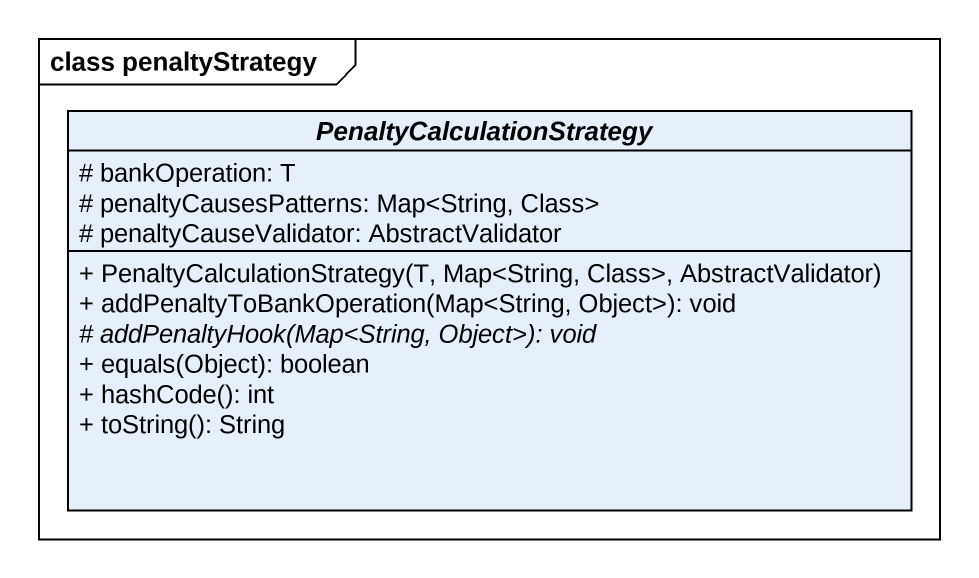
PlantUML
@startuml
mainframe class penaltyStrategy
hide circle
hide empty members
skinparam classAttributeIconSize 0
abstract class PenaltyCalculationStrategy {
  # bankOperation: T
  # penaltyCausesPatterns: Map<String, Class>
  # penaltyCauseValidator: AbstractValidator
  + PenaltyCalculationStrategy(T, Map<String, Class>, AbstractValidator)
  + addPenaltyToBankOperation(Map<String, Object>): void
  {abstract} # addPenaltyHook(Map<String, Object>): void
  + equals(Object): boolean
  + hashCode(): int
  + toString(): String
}
@enduml
